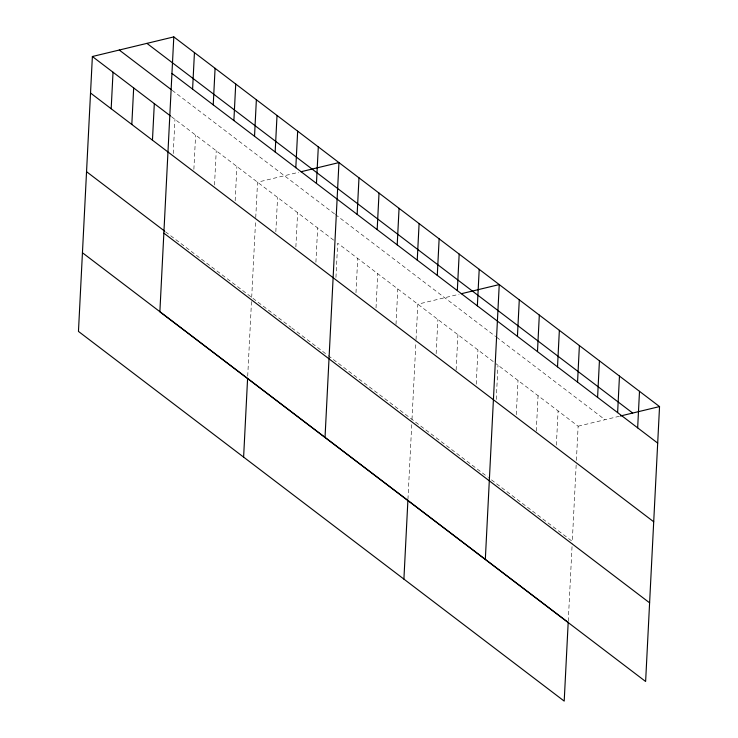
<?xml version="1.0" encoding="UTF-8"?>
<svg xmlns="http://www.w3.org/2000/svg" width="738" height="738" viewBox="0 0 738 738"><rect width="100%" height="100%" fill="white"/><g stroke="black" fill="none" stroke-linecap="round" stroke-linejoin="round"><path stroke-width="0.55" stroke-dasharray="3.69 2.77" d="M173.227 153.596L174.961 119.353M193.873 169.306L195.607 135.072M214.509 185.026L216.243 150.783M235.154 200.736L236.889 166.493M247.71 376.195L251.584 299.646M251.704 297.396L255.569 220.976M255.745 217.59L257.534 182.203L298.798 172.268M275.837 231.695L277.571 197.452M295.873 246.944L297.608 212.701M315.91 262.193L317.644 227.95M335.947 277.442L337.681 243.199L495.253 363.114M355.984 292.691L357.718 258.448M376.02 307.94L377.755 273.697M396.002 324.333L397.8 288.945M407.948 499.312L411.767 423.889M411.998 419.387L415.928 341.842M416.038 339.581L417.837 304.194L459.091 294.259M436.14 353.686L437.874 319.443M456.112 370.079L457.911 334.692M476.213 384.184L477.947 349.941M496.25 399.433L497.984 365.19M516.286 414.682L518.021 380.448M536.268 431.075L538.057 395.697M556.36 445.18L558.094 410.946M568.251 621.304L572.181 543.638M576.166 464.968L572.291 541.388L488.501 477.615M576.396 460.438L578.131 426.195L496.157 363.806M578.131 426.195L619.394 416.25M172.203 90.34L334.499 213.854M335.403 214.546L495.705 336.546M496.619 337.238L604.994 419.719M171.373 116.622L335.864 241.815M165.533 231.815L290.864 327.202M291.778 327.893L327.294 354.923M328.207 355.615L487.597 476.923"/><path stroke-width="1.11" d="M173.799 36.9L159.869 311.805L645.621 681.488L659.541 406.583L173.799 36.9L92.379 56.512L78.459 331.417L564.201 701.1L568.186 622.429L186.557 331.989M111.18 108.744L113.025 72.223M131.816 124.464L133.67 87.933M152.462 140.174L154.316 103.643M192.59 89.132L194.445 52.61M213.236 104.851L215.081 68.32M233.881 120.562L235.726 84.031M254.527 136.272L256.372 99.75M243.614 457.108L247.599 378.446M275.163 151.982L277.018 115.46M295.809 167.692L297.663 131.17M316.454 183.402L318.309 146.88M325.024 437.496L338.954 162.591L301.012 171.733M357.137 214.361L358.991 177.84M377.173 229.61L379.028 193.088M397.21 244.868L399.064 208.337M417.247 260.117L419.101 223.586M403.907 579.109L407.893 500.438M437.283 275.366L439.138 238.835M457.32 290.615L459.174 254.084M477.357 305.864L479.211 269.333M485.318 559.496L499.248 284.582L461.305 293.724M517.43 336.362L519.284 299.831M537.476 351.611L539.321 315.08M557.513 366.86L559.358 330.338M577.55 382.109L579.395 345.587M597.586 397.358L599.431 360.836M617.623 412.607L619.468 376.085M637.66 427.856L639.505 391.334M620.501 415.983L659.541 406.583M146.927 43.376L632.678 413.049M171.945 73.422L657.696 443.104M119.252 50.036L171.308 89.658M92.379 56.512L170.469 115.94M90.534 93.034L653.711 521.775M86.549 171.705L164.639 231.132M163.854 233.143L649.606 602.826M82.444 252.756L185.662 331.307"/></g></svg>
